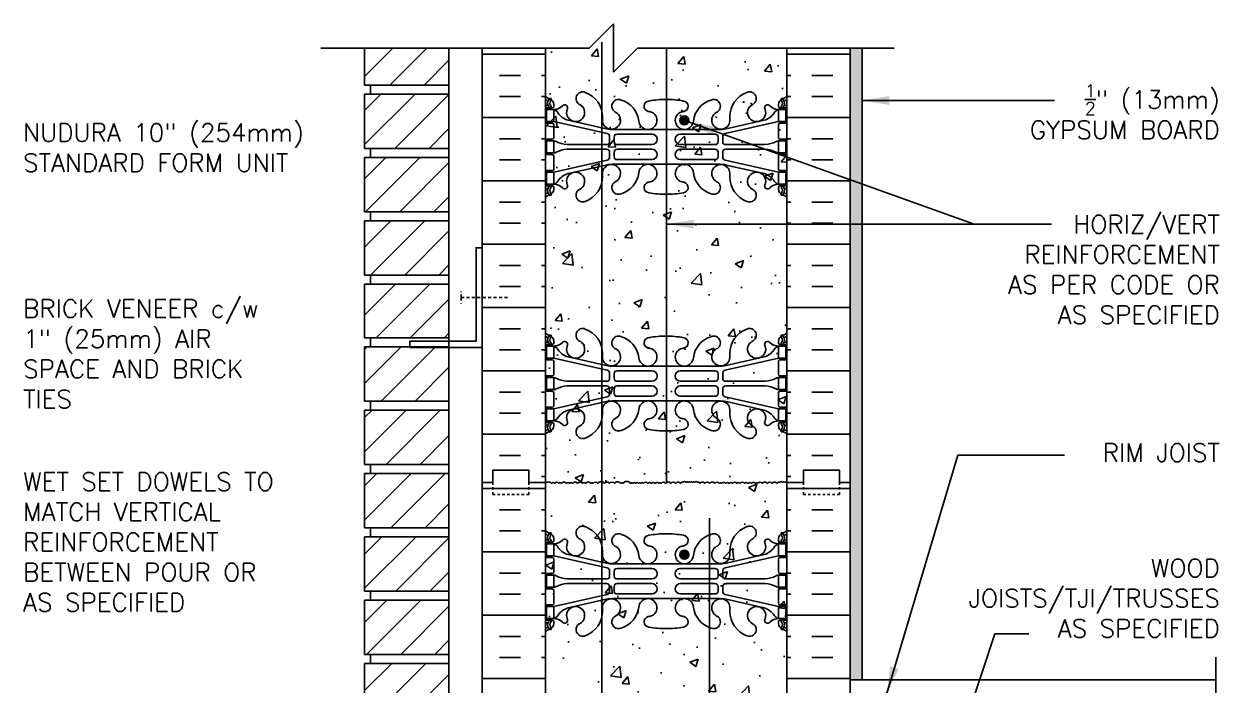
# Model space of a CAD drawing. Header units: inches. Extents: x 101.5 to 155.1, y -6.5 to 64.3.
# Drawn here: x 102.48 to 152, y 36.91 to 64.31 of the extents above; entities that cross this region are included whole.
import ezdxf

# ---------------------------------------------------------------- set-up
doc = ezdxf.new("R2010")
doc.units = ezdxf.units.IN
doc.header["$LTSCALE"] = 0.5
doc.header["$MEASUREMENT"] = 0
doc.linetypes.add('DASHED2', pattern=[0.375, 0.25, -0.125])
for name, color, linetype in [('HATCH', 12, 'Continuous'), ('line25', 2, 'Continuous'), ('LINE3', 3, 'Continuous'), ('LINE50', 5, 'Continuous'), ('LINE9', 9, 'Continuous'), ('TEXT', 4, 'Continuous'), ('Web_Edge', 9, 'Continuous')]:
    doc.layers.add(name, color=color, linetype=linetype)
doc.styles.add('DIM', font='romans.shx', dxfattribs={"width": 0.7})
doc.styles.add('ROMANS', font='romans.shx', dxfattribs={"height": 1.125})
doc.dimstyles.new('ext_12', dxfattribs={"dimscale": 12, "dimtxt": 0.09375, "dimasz": 0.09375, "dimexe": 0.09375, "dimexo": 0.0625, "dimgap": 0.0625, "dimtad": 1, "dimdec": 1, "dimzin": 3, "dimdsep": 46, "dimlunit": 4, "dimtxsty": 'DIM', "dimcen": 0.09, "dimdle": 0.09375, "dimclrt": 4, "dimadec": 0, "dimazin": 0, "dimtfac": 1, "dimtdec": 1, "dimtmove": 2, "dimatfit": 3, "dimfxl": 0, "dimfrac": 2, "dimtolj": 1, "dimtzin": 0, "dimarcsym": 0})

# ---------------------------------------------------------------- blocks, each defined once
blk = doc.blocks.new('10 web')
at = {"layer": 'Web_Edge'}
for p, q in [((-5, 6.624), (-4.922, 6.624)), ((-5, 6.524), (-4.717, 6.524)), ((-4.854, 6.903), (-4.764, 6.903)), ((-4.854, 6.524), (-4.854, 6.454)), ((-4.764, 6.903), (-4.764, 6.861)), ((-4.764, 6.524), (-4.764, 6.454)), ((-4.654, 6.654), (-4.654, 6.586)), ((-4.102, 6.458), (-4.09, 6.479)), ((4.102, 6.458), (4.09, 6.479)), ((4.654, 6.654), (4.654, 6.586)), ((5, 6.524), (4.716, 6.524)), ((4.854, 6.903), (4.764, 6.903)), ((4.764, 6.903), (4.764, 6.861)), ((4.764, 6.524), (4.764, 6.454)), ((4.854, 6.524), (4.854, 6.454)), ((5, 6.624), (4.922, 6.624)), ((-4.854, 5.954), (-4.854, 5.884)), ((-4.764, 5.954), (-4.764, 5.884)), ((-2.441, 5.457), (-4.659, 5.954)), ((-2.485, 5.655), (-4.066, 6.008)), ((-2.64, 6.147), (-2.641, 5.983)), ((2.441, 5.457), (4.659, 5.954)), ((2.485, 5.655), (4.066, 6.008)), ((2.64, 6.147), (2.641, 5.983)), ((4.764, 5.954), (4.764, 5.884)), ((4.854, 5.954), (4.854, 5.884)), ((-5, 5.884), (-4.717, 5.884)), ((-4.654, 5.821), (-4.654, 5.286)), ((-2.158, 5.619), (0, 5.619)), ((2.158, 5.619), (0, 5.619)), ((4.654, 5.821), (4.654, 5.286)), ((5, 5.884), (4.716, 5.884)), ((-5, 5.224), (-4.717, 5.224)), ((-4.854, 5.224), (-4.854, 5.154)), ((-4.764, 5.224), (-4.764, 5.154)), ((-2.469, 4.998), (-4.106, 4.998)), ((-2.344, 5.123), (-2.344, 5.335)), ((-2.156, 5.124), (-2.156, 5.308)), ((-2.031, 5.433), (-0.592, 5.433)), ((-2.031, 4.999), (-0.592, 4.999)), ((2.031, 5.433), (0.592, 5.433)), ((2.031, 4.999), (0.592, 4.999)), ((2.156, 5.124), (2.156, 5.308)), ((2.344, 5.123), (2.344, 5.335)), ((2.469, 4.998), (4.106, 4.998)), ((5, 5.224), (4.716, 5.224)), ((4.764, 5.224), (4.764, 5.154)), ((4.854, 5.224), (4.854, 5.154)), ((-5, 4.584), (-4.717, 4.584)), ((-4.854, 4.584), (-4.854, 4.654)), ((-4.764, 4.584), (-4.764, 4.654)), ((-4.654, 3.986), (-4.654, 4.521)), ((-2.469, 4.81), (-4.106, 4.81)), ((-2.344, 4.685), (-2.344, 4.472)), ((-2.156, 4.684), (-2.156, 4.5)), ((-2.031, 4.809), (-0.592, 4.809)), ((2.031, 4.809), (0.592, 4.809)), ((2.156, 4.684), (2.156, 4.5)), ((2.344, 4.685), (2.344, 4.472)), ((2.469, 4.81), (4.106, 4.81)), ((4.654, 3.986), (4.654, 4.521)), ((5, 4.584), (4.716, 4.584)), ((4.764, 4.584), (4.764, 4.654)), ((4.854, 4.584), (4.854, 4.654)), ((-2.441, 4.35), (-4.659, 3.854)), ((-2.485, 4.152), (-4.066, 3.799)), ((-2.158, 4.188), (0, 4.188)), ((-2.031, 4.375), (-0.592, 4.375)), ((2.158, 4.188), (0, 4.188)), ((2.031, 4.375), (0.592, 4.375)), ((2.441, 4.35), (4.659, 3.854)), ((2.485, 4.152), (4.066, 3.799)), ((-5, 3.924), (-4.717, 3.924)), ((-4.854, 3.854), (-4.854, 3.924)), ((-4.764, 3.854), (-4.764, 3.924)), ((-2.64, 3.66), (-2.641, 3.825)), ((2.64, 3.66), (2.641, 3.825)), ((5, 3.924), (4.716, 3.924)), ((4.764, 3.854), (4.764, 3.924)), ((4.854, 3.854), (4.854, 3.924)), ((-5, 3.284), (-4.717, 3.284)), ((-5, 3.184), (-4.922, 3.184)), ((-4.854, 3.284), (-4.854, 3.354)), ((-4.764, 3.284), (-4.764, 3.354)), ((-4.654, 3.154), (-4.654, 3.221)), ((-4.102, 3.35), (-4.09, 3.328)), ((4.102, 3.35), (4.09, 3.328)), ((4.654, 3.154), (4.654, 3.221)), ((5, 3.284), (4.716, 3.284)), ((4.764, 3.284), (4.764, 3.354)), ((4.854, 3.284), (4.854, 3.354)), ((5, 3.184), (4.922, 3.184)), ((-4.854, 2.905), (-4.764, 2.905)), ((-4.764, 2.905), (-4.764, 2.947)), ((4.764, 2.905), (4.764, 2.947)), ((4.854, 2.905), (4.764, 2.905)), ((-4.854, -2.905), (-4.764, -2.905)), ((-4.764, -2.905), (-4.764, -2.947)), ((4.854, -2.905), (4.764, -2.905)), ((4.764, -2.905), (4.764, -2.947)), ((-5, -3.184), (-4.922, -3.184)), ((-5, -3.284), (-4.717, -3.284)), ((-4.854, -3.284), (-4.854, -3.354)), ((-4.764, -3.284), (-4.764, -3.354)), ((-4.654, -3.154), (-4.654, -3.221)), ((-4.102, -3.35), (-4.09, -3.328)), ((4.102, -3.35), (4.09, -3.328)), ((4.654, -3.154), (4.654, -3.221)), ((5, -3.284), (4.716, -3.284)), ((4.764, -3.284), (4.764, -3.354)), ((4.854, -3.284), (4.854, -3.354)), ((5, -3.184), (4.922, -3.184)), ((-5, -3.924), (-4.717, -3.924)), ((-4.854, -3.854), (-4.854, -3.924)), ((-4.764, -3.854), (-4.764, -3.924)), ((-2.441, -4.35), (-4.659, -3.854)), ((-2.485, -4.152), (-4.066, -3.799)), ((-2.64, -3.66), (-2.641, -3.825)), ((2.441, -4.35), (4.659, -3.854)), ((2.485, -4.152), (4.066, -3.799)), ((2.64, -3.66), (2.641, -3.825)), ((5, -3.924), (4.716, -3.924)), ((4.764, -3.854), (4.764, -3.924)), ((4.854, -3.854), (4.854, -3.924)), ((-4.654, -3.986), (-4.654, -4.521)), ((-2.158, -4.188), (0, -4.188)), ((-2.031, -4.375), (-0.592, -4.375)), ((2.158, -4.188), (0, -4.188)), ((2.031, -4.375), (0.592, -4.375)), ((4.654, -3.986), (4.654, -4.521)), ((-5, -4.584), (-4.717, -4.584)), ((-4.854, -4.584), (-4.854, -4.654)), ((-4.764, -4.584), (-4.764, -4.654)), ((-2.469, -4.81), (-4.106, -4.81)), ((-2.344, -4.685), (-2.344, -4.472)), ((-2.156, -4.684), (-2.156, -4.5)), ((-2.031, -4.809), (-0.592, -4.809)), ((2.031, -4.809), (0.592, -4.809)), ((2.156, -4.684), (2.156, -4.5)), ((2.344, -4.685), (2.344, -4.472)), ((2.469, -4.81), (4.106, -4.81)), ((5, -4.584), (4.716, -4.584)), ((4.764, -4.584), (4.764, -4.654)), ((4.854, -4.584), (4.854, -4.654)), ((-5, -5.224), (-4.717, -5.224)), ((-4.854, -5.224), (-4.854, -5.154)), ((-4.764, -5.224), (-4.764, -5.154)), ((-4.654, -5.821), (-4.654, -5.286)), ((-2.469, -4.998), (-4.106, -4.998)), ((-2.344, -5.123), (-2.344, -5.335)), ((-2.156, -5.124), (-2.156, -5.308)), ((-2.031, -4.999), (-0.592, -4.999)), ((-2.031, -5.433), (-0.592, -5.433)), ((2.031, -4.999), (0.592, -4.999)), ((2.031, -5.433), (0.592, -5.433)), ((2.156, -5.124), (2.156, -5.308)), ((2.344, -5.123), (2.344, -5.335)), ((2.469, -4.998), (4.106, -4.998)), ((4.654, -5.821), (4.654, -5.286)), ((5, -5.224), (4.716, -5.224)), ((4.764, -5.224), (4.764, -5.154)), ((4.854, -5.224), (4.854, -5.154)), ((-5, -5.884), (-4.717, -5.884)), ((-4.854, -5.954), (-4.854, -5.884)), ((-4.764, -5.954), (-4.764, -5.884)), ((-2.441, -5.457), (-4.659, -5.954)), ((-2.485, -5.655), (-4.066, -6.008)), ((-2.158, -5.619), (0, -5.619)), ((2.158, -5.619), (0, -5.619)), ((2.441, -5.457), (4.659, -5.954)), ((2.485, -5.655), (4.066, -6.008)), ((5, -5.884), (4.716, -5.884)), ((4.764, -5.954), (4.764, -5.884)), ((4.854, -5.954), (4.854, -5.884)), ((-2.64, -6.147), (-2.641, -5.983)), ((2.64, -6.147), (2.641, -5.983)), ((-5, -6.524), (-4.717, -6.524)), ((-5, -6.624), (-4.922, -6.624)), ((-4.854, -6.524), (-4.854, -6.454)), ((-4.854, -6.903), (-4.764, -6.903)), ((-4.764, -6.524), (-4.764, -6.454)), ((-4.764, -6.903), (-4.764, -6.861)), ((-4.654, -6.654), (-4.654, -6.586)), ((-4.102, -6.458), (-4.09, -6.479)), ((4.102, -6.458), (4.09, -6.479)), ((4.654, -6.654), (4.654, -6.586)), ((5, -6.524), (4.716, -6.524)), ((4.764, -6.524), (4.764, -6.454)), ((4.764, -6.903), (4.764, -6.861)), ((4.854, -6.903), (4.764, -6.903)), ((4.854, -6.524), (4.854, -6.454)), ((5, -6.624), (4.922, -6.624))]:
    blk.add_line(p, q, dxfattribs=at)
for points in [[(-4.959, 5.954), (-4.659, 5.954), (-4.659, 6.454), (-4.959, 6.454)], [(4.959, 5.954), (4.659, 5.954), (4.659, 6.454), (4.959, 6.454)], [(-4.959, 3.854), (-4.659, 3.854), (-4.659, 3.354), (-4.959, 3.354)], [(4.959, 3.854), (4.659, 3.854), (4.659, 3.354), (4.959, 3.354)], [(-4.959, -3.854), (-4.659, -3.854), (-4.659, -3.354), (-4.959, -3.354)], [(4.959, -3.854), (4.659, -3.854), (4.659, -3.354), (4.959, -3.354)], [(-4.959, -5.954), (-4.659, -5.954), (-4.659, -6.454), (-4.959, -6.454)], [(4.959, -5.954), (4.659, -5.954), (4.659, -6.454), (4.959, -6.454)]]:
    blk.add_lwpolyline(points, close=True, dxfattribs=at)
for points in [[(-4.659, 4.904), (-4.659, 5.154), (-4.959, 5.154), (-4.959, 4.904)], [(4.659, 4.904), (4.659, 5.154), (4.959, 5.154), (4.959, 4.904)], [(-4.659, 4.904), (-4.659, 4.654), (-4.959, 4.654), (-4.959, 4.904)], [(4.659, 4.904), (4.659, 4.654), (4.959, 4.654), (4.959, 4.904)], [(-4.659, -4.904), (-4.659, -4.654), (-4.959, -4.654), (-4.959, -4.904)], [(-4.659, -4.904), (-4.659, -5.154), (-4.959, -5.154), (-4.959, -4.904)], [(4.659, -4.904), (4.659, -4.654), (4.959, -4.654), (4.959, -4.904)], [(4.659, -4.904), (4.659, -5.154), (4.959, -5.154), (4.959, -4.904)]]:
    blk.add_lwpolyline(points, dxfattribs=at)
for centre, radius, start, end in [((-4.654, 7.361), 0.5, 226.2122, 250.5288), ((-3.456, 6.908), 0.277, 67.32, 247.32), ((-3.732, 6.141), 1.092, 0.3332, 69.4825), ((3.732, 6.141), 1.092, 110.5175, 179.6668), ((3.456, 6.908), 0.277, 292.68, 112.68), ((4.654, 7.361), 0.5, 289.4712, 313.7891), ((-4.654, 7.361), 0.6, 234.7832, 245.0748), ((-4.922, 6.643), 0.0196, 269.4032, 15.4901), ((-4.66, 6.708), 0.25, 140.1145, 222.4609), ((-4.916, 6.798), 0.021, 343.464, 63.9957), ((-4.818, 6.839), 0.045, 321.448, 139.1879), ((-4.812, 6.57), 0.045, 222.4609, 42.4609), ((-4.904, 6.654), 0.25, 0, 70.5288), ((-4.66, 6.708), 0.16, 140.0001, 222.4609), ((-4.717, 6.586), 0.0625, 270, 0), ((-4.634, 6.894), 0.441, 266.7976, 318.9873), ((-4.781, 6.111), 0.364, 34.9775, 70.3387), ((-4.207, 6.523), 0.125, 339.6243, 138.9873), ((-3.75, 6.327), 0.375, 159.6243, 60.0685), ((-1.973, 6.591), 0.277, 67.32, 247.32), ((-2.157, 5.854), 1.034, 6.6669, 73.6635), ((-0.694, 6.586), 0.22, 95.1835, 255.7396), ((-0.017, 3.092), 3.777, 89.7394, 100.6275), ((0.017, 3.092), 3.777, 79.3725, 90.2606), ((0.694, 6.586), 0.22, 284.2604, 84.8165), ((2.157, 5.854), 1.034, 106.3365, 173.3331), ((1.973, 6.591), 0.277, 292.68, 112.68), ((3.75, 6.327), 0.375, 119.9315, 20.3757), ((4.207, 6.523), 0.125, 41.0127, 200.3757), ((4.634, 6.894), 0.441, 221.0127, 273.2024), ((4.781, 6.111), 0.364, 109.6613, 145.0225), ((4.904, 6.654), 0.25, 109.4712, 180), ((4.716, 6.586), 0.0625, 180, 270), ((4.812, 6.57), 0.045, 137.5391, 317.5391), ((4.818, 6.839), 0.045, 40.8121, 218.552), ((4.66, 6.708), 0.16, 317.5391, 39.9999), ((4.66, 6.708), 0.25, 317.5391, 39.8855), ((4.916, 6.798), 0.021, 116.0043, 196.536), ((4.922, 6.643), 0.0196, 164.5099, 270.5968), ((4.654, 7.361), 0.6, 294.9252, 305.2168), ((-3.858, 6.722), 0.743, 212.7919, 253.8107), ((-2.267, 6.01), 0.375, 184.2448, 60.0685), ((-0.756, 6.002), 0.375, 184.2448, 60.0685), ((-0.863, 5.546), 0.834, 69.3729, 82.1063), ((0.756, 6.002), 0.375, 119.9315, 355.7552), ((0.863, 5.546), 0.834, 97.8937, 110.6271), ((2.267, 6.01), 0.375, 119.9315, 355.7552), ((3.858, 6.722), 0.743, 286.1893, 327.2081), ((-4.717, 5.821), 0.0625, 0, 90), ((-2.158, 7.119), 1.5, 257.4135, 270), ((-2.469, 5.335), 0.125, 0, 77.3767), ((2.158, 7.119), 1.5, 270, 282.5865), ((2.469, 5.335), 0.125, 102.6233, 180), ((4.716, 5.821), 0.0625, 90, 180), ((-4.717, 5.286), 0.0625, 270, 0), ((-4.663, 4.935), 0.219, 60.4937, 88.92), ((-4.018, 6.165), 1.17, 242.6365, 265.6505), ((-2.469, 5.123), 0.125, 270, 0), ((-2.031, 5.308), 0.125, 90, 180), ((-2.031, 5.124), 0.125, 180, 270), ((-0.592, 5.216), 0.217, 270, 90), ((0.592, 5.216), 0.217, 90, 270), ((2.031, 5.308), 0.125, 0, 90), ((2.031, 5.124), 0.125, 270, 360), ((2.469, 5.123), 0.125, 180, 270), ((4.018, 6.165), 1.17, 274.3495, 297.3635), ((4.663, 4.935), 0.219, 91.08, 119.5063), ((4.716, 5.286), 0.0625, 180, 270), ((-4.717, 4.521), 0.0625, 0, 90), ((-4.663, 4.873), 0.219, 271.08, 299.5063), ((-4.018, 3.643), 1.17, 94.3495, 117.3635), ((-2.469, 4.685), 0.125, 0, 90), ((-2.469, 4.472), 0.125, 282.6233, 0), ((-2.031, 4.684), 0.125, 90, 180), ((-2.031, 4.5), 0.125, 180, 270), ((-0.592, 4.592), 0.217, 270, 90), ((0.592, 4.592), 0.217, 90, 270), ((2.031, 4.684), 0.125, 0, 90), ((2.031, 4.5), 0.125, 270, 0), ((2.469, 4.685), 0.125, 90, 180), ((2.469, 4.472), 0.125, 180, 257.3767), ((4.018, 3.643), 1.17, 62.6365, 85.6505), ((4.663, 4.873), 0.219, 240.4937, 268.92), ((4.716, 4.521), 0.0625, 90, 180), ((-4.717, 3.986), 0.0625, 270, 0), ((-2.267, 3.797), 0.375, 299.9315, 175.7552), ((-2.158, 2.688), 1.5, 90, 102.5865), ((-0.756, 3.806), 0.375, 299.9315, 175.7552), ((0.756, 3.806), 0.375, 4.2448, 240.0685), ((2.267, 3.797), 0.375, 4.2448, 240.0685), ((2.158, 2.688), 1.5, 77.4135, 90), ((4.716, 3.986), 0.0625, 180, 270), ((-4.781, 3.696), 0.364, 289.6613, 325.0225), ((-3.858, 3.085), 0.743, 106.1893, 147.2081), ((-3.75, 3.48), 0.375, 299.9315, 200.3757), ((-3.732, 3.667), 1.092, 290.5175, 359.6668), ((-1.973, 3.217), 0.277, 112.68, 292.68), ((-2.157, 3.954), 1.034, 286.3365, 353.3331), ((-0.863, 4.262), 0.834, 277.8937, 290.6271), ((0.863, 4.262), 0.834, 249.3729, 262.1063), ((2.157, 3.954), 1.034, 186.6669, 253.6635), ((1.973, 3.217), 0.277, 247.32, 67.32), ((3.732, 3.667), 1.092, 180.3332, 249.4825), ((3.75, 3.48), 0.375, 339.6243, 240.0685), ((3.858, 3.085), 0.743, 32.7919, 73.8107), ((4.781, 3.696), 0.364, 214.9775, 250.3387), ((-4.654, 2.447), 0.6, 114.9252, 125.2158), ((-4.922, 3.164), 0.0196, 344.5099, 90.5968), ((-4.66, 3.099), 0.25, 137.5391, 219.8855), ((-4.916, 3.01), 0.021, 296.0043, 16.536), ((-4.818, 2.968), 0.045, 220.8121, 38.552), ((-4.812, 3.238), 0.045, 317.5391, 137.5391), ((-4.904, 3.154), 0.25, 289.4712, 360), ((-4.66, 3.099), 0.16, 137.5391, 219.9999), ((-4.717, 3.221), 0.0625, 360, 90), ((-4.634, 2.913), 0.441, 41.0127, 93.2024), ((-4.207, 3.285), 0.125, 221.0127, 20.3757), ((-3.456, 2.9), 0.277, 112.68, 292.68), ((-0.694, 3.222), 0.22, 104.2604, 264.8165), ((-0.017, 6.716), 3.777, 259.3725, 270.2606), ((0.017, 6.716), 3.777, 269.7394, 280.6275), ((0.694, 3.222), 0.22, 275.1835, 75.7396), ((3.456, 2.9), 0.277, 247.32, 67.32), ((4.207, 3.285), 0.125, 159.6243, 318.9873), ((4.634, 2.913), 0.441, 86.7976, 138.9873), ((4.716, 3.221), 0.0625, 90, 180), ((4.904, 3.154), 0.25, 180, 250.5288), ((4.812, 3.238), 0.045, 42.4609, 222.4609), ((4.818, 2.968), 0.045, 141.448, 319.1879), ((4.66, 3.099), 0.16, 320.0001, 42.4609), ((4.66, 3.099), 0.25, 320.1145, 42.4609), ((4.916, 3.01), 0.021, 163.464, 243.9957), ((4.922, 3.164), 0.0196, 89.4032, 195.4901), ((4.654, 2.447), 0.6, 54.7832, 65.0748), ((-4.654, 2.447), 0.5, 109.4712, 133.7878), ((4.654, 2.447), 0.5, 46.2109, 70.5288), ((-4.654, -2.447), 0.5, 226.2122, 250.5288), ((-4.654, -2.447), 0.6, 234.7842, 245.0748), ((-4.66, -3.099), 0.25, 140.1145, 222.4609), ((-4.818, -2.968), 0.045, 321.448, 139.1879), ((-4.904, -3.154), 0.25, 0, 70.5288), ((-3.456, -2.9), 0.277, 67.32, 247.32), ((-3.732, -3.667), 1.092, 0.3332, 69.4825), ((-1.973, -3.217), 0.277, 67.32, 247.32), ((-2.157, -3.954), 1.034, 6.6669, 73.6635), ((-0.017, -6.716), 3.777, 89.7394, 100.6275), ((0.017, -6.716), 3.777, 79.3725, 90.2606), ((2.157, -3.954), 1.034, 106.3365, 173.3331), ((1.973, -3.217), 0.277, 292.68, 112.68), ((3.732, -3.667), 1.092, 110.5175, 179.6668), ((3.456, -2.9), 0.277, 292.68, 112.68), ((4.904, -3.154), 0.25, 109.4712, 180), ((4.818, -2.968), 0.045, 40.8121, 218.552), ((4.654, -2.447), 0.5, 289.4712, 313.7891), ((4.66, -3.099), 0.25, 317.5391, 39.8855), ((4.654, -2.447), 0.6, 294.9252, 305.2168), ((-4.922, -3.164), 0.0196, 269.4032, 15.4901), ((-4.916, -3.01), 0.021, 343.464, 63.9957), ((-4.812, -3.238), 0.045, 222.4609, 42.4609), ((-4.66, -3.099), 0.16, 140.0001, 222.4609), ((-4.717, -3.221), 0.0625, 270, 0), ((-4.634, -2.913), 0.441, 266.7976, 318.9873), ((-4.781, -3.696), 0.364, 34.9775, 70.3387), ((-4.207, -3.285), 0.125, 339.6243, 138.9873), ((-3.75, -3.48), 0.375, 159.6243, 60.0685), ((-0.694, -3.222), 0.22, 95.1835, 255.7396), ((-0.863, -4.262), 0.834, 69.3729, 82.1063), ((0.863, -4.262), 0.834, 97.8937, 110.6271), ((0.694, -3.222), 0.22, 284.2604, 84.8165), ((3.75, -3.48), 0.375, 119.9315, 20.3757), ((4.207, -3.285), 0.125, 41.0127, 200.3757), ((4.634, -2.913), 0.441, 221.0127, 273.2024), ((4.781, -3.696), 0.364, 109.6613, 145.0225), ((4.716, -3.221), 0.0625, 180, 270), ((4.812, -3.238), 0.045, 137.5391, 317.5391), ((4.66, -3.099), 0.16, 317.5391, 39.9999), ((4.916, -3.01), 0.021, 116.0043, 196.536), ((4.922, -3.164), 0.0196, 164.5099, 270.5968), ((-4.717, -3.986), 0.0625, 0, 90), ((-3.858, -3.085), 0.743, 212.7919, 253.8107), ((-2.267, -3.797), 0.375, 184.2448, 60.0685), ((-0.756, -3.806), 0.375, 184.2448, 60.0685), ((0.756, -3.806), 0.375, 119.9315, 355.7552), ((2.267, -3.797), 0.375, 119.9315, 355.7552), ((3.858, -3.085), 0.743, 286.1893, 327.2081), ((4.716, -3.986), 0.0625, 90, 180), ((-2.158, -2.688), 1.5, 257.4135, 270), ((-2.469, -4.472), 0.125, 0, 77.3767), ((-2.031, -4.5), 0.125, 90, 180), ((-0.592, -4.592), 0.217, 270, 90), ((0.592, -4.592), 0.217, 90, 270), ((2.031, -4.5), 0.125, 0, 90), ((2.158, -2.688), 1.5, 270, 282.5865), ((2.469, -4.472), 0.125, 102.6233, 180), ((-4.717, -4.521), 0.0625, 270, 0), ((-4.663, -4.873), 0.219, 60.4937, 88.92), ((-4.018, -3.643), 1.17, 242.6365, 265.6505), ((-2.469, -4.685), 0.125, 270, 0), ((-2.031, -4.684), 0.125, 180, 270), ((2.031, -4.684), 0.125, 270, 360), ((2.469, -4.685), 0.125, 180, 270), ((4.018, -3.643), 1.17, 274.3495, 297.3635), ((4.663, -4.873), 0.219, 91.08, 119.5063), ((4.716, -4.521), 0.0625, 180, 270), ((-4.717, -5.286), 0.0625, 0, 90), ((-4.663, -4.935), 0.219, 271.08, 299.5063), ((-4.018, -6.165), 1.17, 94.3495, 117.3635), ((-2.469, -5.123), 0.125, 0, 90), ((-2.469, -5.335), 0.125, 282.6233, 0), ((-2.031, -5.124), 0.125, 90, 180), ((-2.031, -5.308), 0.125, 180, 270), ((-0.592, -5.216), 0.217, 270, 90), ((0.592, -5.216), 0.217, 90, 270), ((2.031, -5.124), 0.125, 0, 90), ((2.031, -5.308), 0.125, 270, 0), ((2.469, -5.123), 0.125, 90, 180), ((2.469, -5.335), 0.125, 180, 257.3767), ((4.018, -6.165), 1.17, 62.6365, 85.6505), ((4.663, -4.935), 0.219, 240.4937, 268.92), ((4.716, -5.286), 0.0625, 90, 180), ((-4.717, -5.821), 0.0625, 270, 0), ((-2.267, -6.01), 0.375, 299.9315, 175.7552), ((-2.158, -7.119), 1.5, 90, 102.5865), ((-0.756, -6.002), 0.375, 299.9315, 175.7552), ((0.756, -6.002), 0.375, 4.2448, 240.0685), ((2.267, -6.01), 0.375, 4.2448, 240.0685), ((2.158, -7.119), 1.5, 77.4135, 90), ((4.716, -5.821), 0.0625, 180, 270), ((-4.781, -6.111), 0.364, 289.6613, 325.0225), ((-3.858, -6.722), 0.743, 106.1893, 147.2081), ((-3.75, -6.327), 0.375, 299.9315, 200.3757), ((-3.732, -6.141), 1.092, 290.5175, 359.6668), ((-1.973, -6.591), 0.277, 112.68, 292.68), ((-2.157, -5.854), 1.034, 286.3365, 353.3331), ((-0.694, -6.586), 0.22, 104.2604, 264.8165), ((-0.863, -5.546), 0.834, 277.8937, 290.6271), ((0.863, -5.546), 0.834, 249.3729, 262.1063), ((0.694, -6.586), 0.22, 275.1835, 75.7396), ((2.157, -5.854), 1.034, 186.6669, 253.6635), ((1.973, -6.591), 0.277, 247.32, 67.32), ((3.732, -6.141), 1.092, 180.3332, 249.4825), ((3.75, -6.327), 0.375, 339.6243, 240.0685), ((3.858, -6.722), 0.743, 32.7919, 73.8107), ((4.781, -6.111), 0.364, 214.9775, 250.3387), ((-4.654, -7.361), 0.6, 114.9252, 125.2168), ((-4.654, -7.361), 0.5, 109.4712, 133.7878), ((-4.922, -6.643), 0.0196, 344.5099, 90.5968), ((-4.66, -6.708), 0.25, 137.5391, 219.8855), ((-4.916, -6.798), 0.021, 296.0043, 16.536), ((-4.818, -6.839), 0.045, 220.8121, 38.552), ((-4.812, -6.57), 0.045, 317.5391, 137.5391), ((-4.904, -6.654), 0.25, 289.4712, 360), ((-4.66, -6.708), 0.16, 137.5391, 219.9999), ((-4.717, -6.586), 0.0625, 360, 90), ((-4.634, -6.894), 0.441, 41.0127, 93.2024), ((-4.207, -6.523), 0.125, 221.0127, 20.3757), ((-3.456, -6.908), 0.277, 112.68, 292.68), ((-0.017, -3.092), 3.777, 259.3725, 270.2606), ((0.017, -3.092), 3.777, 269.7394, 280.6275), ((3.456, -6.908), 0.277, 247.32, 67.32), ((4.207, -6.523), 0.125, 159.6243, 318.9873), ((4.634, -6.894), 0.441, 86.7976, 138.9873), ((4.716, -6.586), 0.0625, 90, 180), ((4.904, -6.654), 0.25, 180, 250.5288), ((4.812, -6.57), 0.045, 42.4609, 222.4609), ((4.818, -6.839), 0.045, 141.448, 319.1879), ((4.66, -6.708), 0.16, 320.0001, 42.4609), ((4.654, -7.361), 0.5, 46.2109, 70.5288), ((4.66, -6.708), 0.25, 320.1145, 42.4609), ((4.916, -6.798), 0.021, 163.464, 243.9957), ((4.922, -6.643), 0.0196, 89.4032, 195.4901), ((4.654, -7.361), 0.6, 54.7832, 65.0748)]:
    blk.add_arc(centre, radius, start, end, dxfattribs=at)
for points in [[(-2.156, 5.129), (-2.156, 5.303)], [(2.156, 5.129), (2.156, 5.303)], [(-2.156, 4.679), (-2.156, 4.505)], [(2.156, 4.679), (2.156, 4.505)], [(-2.156, -4.679), (-2.156, -4.505)], [(2.156, -4.679), (2.156, -4.505)], [(-2.156, -5.129), (-2.156, -5.303)], [(2.156, -5.129), (2.156, -5.303)]]:
    blk.add_open_spline(points, degree=1, dxfattribs=at)

msp = doc.modelspace()

# ---------------------------------------------------------------- hatches: boundary and pattern name
at = {"layer": 'HATCH'}
h = msp.add_hatch(dxfattribs=at)
h.set_pattern_fill('AR-CONC', color=256, scale=0.5, style=0)
h.paths.add_polyline_path([(134.091, 45.312), (134.091, 63.312), (127.903, 63.312), (126.903, 62.312), (126.903, 63.312), (126.903, 64.312), (125.903, 63.312), (124.091, 63.312), (124.091, 45.312), (124.091, 27.312), (124.091, 12.562), (124.091, 9.312), (128.07, 9.312), (129.07, 10.312), (129.07, 9.312), (129.07, 8.312), (130.07, 9.312), (134.091, 9.312), (134.091, 21.687), (134.091, 27.312), (131.216, 27.312), (130.716, 27.812), (130.716, 28.937), (131.216, 29.437), (134.091, 29.437), (134.091, 33.187), (131.216, 33.187), (130.716, 33.687), (130.716, 34.812), (131.216, 35.312), (134.091, 35.312)])
h = msp.add_hatch(dxfattribs=at)
h.set_pattern_fill('INSUL', color=256, scale=7, style=0)
h.set_pattern_definition([(0, (-2802.0707, -351.697), (0, 2.625), []), (0, (-2802.0707, -350.822), (0, 2.625), [0.875, -0.875]), (0, (-2802.0707, -349.947), (0, 2.625), [0.875, -0.875])])
h.paths.add_polyline_path([(121.466, 45.312), (121.903, 45.312), (121.903, 45.812), (123.403, 45.812), (123.403, 45.312), (124.091, 45.312), (124.091, 63.312), (123.403, 63.312), (123.403, 63.812), (121.903, 63.812), (121.903, 63.312), (121.466, 63.312)])
h = msp.add_hatch(dxfattribs=at)
h.set_pattern_fill('INSUL', color=256, scale=7, style=0)
h.set_pattern_definition([(180, (3060.2525, -351.697), (0, 2.625), []), (180, (3060.2525, -350.822), (0, 2.625), [0.875, -0.875]), (180, (3060.2525, -349.947), (0, 2.625), [0.875, -0.875])])
h.paths.add_polyline_path([(136.716, 45.312), (136.278, 45.312), (136.278, 45.812), (134.778, 45.812), (134.778, 45.312), (134.091, 45.312), (134.091, 63.312), (134.778, 63.312), (134.778, 63.812), (136.278, 63.812), (136.278, 63.312), (136.716, 63.312)])
h = msp.add_hatch(dxfattribs=at)
h.set_pattern_fill('ANSI31', color=256, scale=8, style=0)
h.set_pattern_definition([(45, (110.2895, -3.5624), (-0.707107, 0.707107), [])])
h.paths.add_polyline_path([(120.091, 29.962), (116.591, 29.962), (116.591, 27.712), (120.091, 27.712)])
h.paths.add_polyline_path([(120.091, 32.587), (116.591, 32.587), (116.591, 30.337), (120.091, 30.337)])
h.paths.add_polyline_path([(120.091, 35.183), (116.591, 35.183), (116.591, 32.962), (120.091, 32.962)])
h.paths.add_polyline_path([(120.091, 37.808), (116.591, 37.808), (116.591, 35.558), (120.091, 35.558)])
h.paths.add_polyline_path([(120.091, 40.408), (118.466, 40.408), (118.466, 40.433), (116.591, 40.433), (116.591, 38.183), (120.091, 38.183)])
h.paths.add_polyline_path([(120.091, 43.058), (116.591, 43.058), (116.591, 40.808), (120.091, 40.808)])
h.paths.add_polyline_path([(120.091, 45.683), (116.591, 45.683), (116.591, 43.433), (120.091, 43.433)])
h.paths.add_polyline_path([(120.091, 48.308), (116.591, 48.308), (116.591, 46.058), (120.091, 46.058)])
h.paths.add_polyline_path([(120.091, 50.908), (118.466, 50.908), (118.466, 50.933), (116.591, 50.933), (116.591, 48.683), (120.091, 48.683)])
h.paths.add_polyline_path([(120.091, 53.528), (116.591, 53.528), (116.591, 51.308), (120.091, 51.308)])
h.paths.add_polyline_path([(120.091, 56.153), (116.591, 56.153), (116.591, 53.903), (120.091, 53.903)])
h.paths.add_polyline_path([(120.091, 58.778), (116.591, 58.778), (116.591, 56.528), (120.091, 56.528)])
h.paths.add_polyline_path([(120.091, 61.378), (118.466, 61.378), (118.466, 61.403), (116.591, 61.403), (116.591, 59.153), (120.091, 59.153)])
h.paths.add_polyline_path([(120.091, 63.312), (116.591, 63.312), (116.591, 61.778), (120.091, 61.778)])
h = msp.add_hatch(dxfattribs=at)
h.set_pattern_fill('AR-SAND', color=256, scale=0.25, style=0)
h.set_pattern_definition([(37.5, (79.4149, 8.05827), (-0.0157483, 0.481706), [0, -0.38, 0, -0.425, 0, -0.40625]), (7.5, (79.4149, 8.0583), (0.442444, 0.7055365), [0, -0.205, 0, -0.3425, 0, -0.13125]), (327.5, (79.1074, 8.05827), (0.7785355, 0.0014148), [0, -0.125, 0, -0.45, 0, -0.5875]), (317.5, (79.1074, 8.0583), (0.7515317, 0.219419), [0, -0.0625, 0, -0.295, 0, -0.3375])])
h.paths.add_polyline_path([(137.216, 63.312), (136.716, 63.312), (136.716, 45.312), (136.716, 37.125), (137.216, 37.125)])
h = msp.add_hatch(dxfattribs=at)
h.set_pattern_fill('INSUL', color=256, scale=7, style=0)
h.set_pattern_definition([(0, (-2802.0707, -369.697), (0, 2.625), []), (0, (-2802.0707, -368.822), (0, 2.625), [0.875, -0.875]), (0, (-2802.0707, -367.947), (0, 2.625), [0.875, -0.875])])
h.paths.add_polyline_path([(121.466, 27.312), (121.903, 27.312), (121.903, 27.812), (123.403, 27.812), (123.403, 27.312), (124.091, 27.312), (124.091, 45.312), (123.403, 45.312), (123.403, 45.812), (121.903, 45.812), (121.903, 45.312), (121.466, 45.312)])
h = msp.add_hatch(dxfattribs=at)
h.set_pattern_fill('INSUL', color=256, scale=7, style=0)
h.set_pattern_definition([(180, (3060.2525, -369.697), (0, 2.625), []), (180, (3060.2525, -368.822), (0, 2.625), [0.875, -0.875]), (180, (3060.2525, -367.947), (0, 2.625), [0.875, -0.875])])
h.paths.add_polyline_path([(134.091, 35.312), (136.716, 35.312), (136.716, 45.312), (136.278, 45.312), (136.278, 45.812), (134.778, 45.812), (134.778, 45.312), (134.091, 45.312)])
at = {"layer": 'LINE3'}
for points in [[(129.659, 60.314, 1), (130.034, 60.314, 1)], [(129.659, 42.314, 1), (130.034, 42.314, 1)]]:
    msp.add_hatch(color=256, dxfattribs=at).paths.add_polyline_path(points)

# ---------------------------------------------------------------- linework, layer by layer
at = {"layer": 'HATCH'}
for points in [[(124.091, 45.27, -0.484838), (124.34, 45.27, -0.520567), (124.46, 45.27, -0.520567), (124.644, 45.27, -0.520567), (124.749, 45.27, -0.520567), (124.959, 45.27, -0.520567), (125.085, 45.27, -0.520567), (125.211, 45.27, -0.520567), (125.421, 45.27, -0.520567), (125.63, 45.27, -0.520567), (125.751, 45.27, -0.520567), (125.977, 45.27, -0.520567), (126.071, 45.27, -0.520567), (126.26, 45.27, -0.520567), (126.538, 45.27, -0.520567), (126.748, 45.27, -0.520567), (126.947, 45.27, -0.520567), (127.194, 45.27, -0.520567), (127.304, 45.27, -0.520567), (127.61, 45.27, -0.520567), (127.715, 45.27, -0.520567), (127.831, 45.27, -0.520567), (127.951, 45.27, -0.520567), (128.041, 45.27, -0.520567), (128.156, 45.27, -0.520567), (128.334, 45.27, -0.520567), (128.481, 45.27, -0.520567), (128.633, 45.27, -0.520567), (128.791, 45.27, -0.520567), (128.89, 45.27, -0.520567), (129.069, 45.27, -0.520567), (129.289, 45.27, -0.520567), (129.483, 45.27, -0.520567), (129.688, 45.27, -0.520567), (129.788, 45.312, -0.520567), (129.919, 45.312, -0.520567), (130.008, 45.312, -0.520567), (130.091, 45.312)], [(132.091, 45.3, 0.272614), (132.026, 45.27, 0.520567), (131.847, 45.27, 0.520567), (131.701, 45.27, 0.520567), (131.548, 45.27, 0.520567), (131.391, 45.27, 0.520567), (131.291, 45.27, 0.520567), (131.113, 45.27, 0.520567), (130.893, 45.27, 0.520567), (130.698, 45.27, 0.520567), (130.494, 45.27, 0.520567), (130.394, 45.312, 0.520567), (130.263, 45.312, 0.520567), (130.174, 45.312, 0.520567), (130.091, 45.312)], [(132.091, 45.3, -0.272614), (132.156, 45.27, -0.520567), (132.334, 45.27, -0.520567), (132.481, 45.27, -0.520567), (132.633, 45.27, -0.520567), (132.791, 45.27, -0.520567), (132.89, 45.27, -0.520567), (133.069, 45.27, -0.520567), (133.289, 45.27, -0.520567), (133.483, 45.27, -0.520567), (133.688, 45.27, -0.520567), (133.788, 45.312, -0.520567), (133.919, 45.312, -0.520567), (134.008, 45.312, -0.520567), (134.091, 45.312)]]:
    msp.add_lwpolyline(points, format="xyb", dxfattribs=at)
at = {"layer": 'line25'}
for p, q in [((116.591, 61.778), (116.591, 63.312)), ((120.091, 63.312), (120.091, 27.337)), ((124.091, 63.312), (124.091, 45.312)), ((134.091, 45.312), (134.091, 63.312)), ((120.091, 61.778), (116.591, 61.778)), ((116.841, 61.403), (116.841, 61.778)), ((116.591, 59.153), (116.591, 61.403)), ((120.091, 61.403), (116.591, 61.403)), ((120.091, 59.153), (116.591, 59.153)), ((116.841, 58.778), (116.841, 59.153)), ((120.091, 58.778), (116.591, 58.778)), ((116.591, 56.528), (116.591, 58.778)), ((120.091, 56.528), (116.591, 56.528)), ((116.841, 56.153), (116.841, 56.528)), ((116.591, 53.903), (116.591, 56.153)), ((120.091, 56.153), (116.591, 56.153)), ((120.091, 53.903), (116.591, 53.903)), ((116.591, 51.308), (116.591, 53.528)), ((120.091, 53.528), (116.591, 53.528)), ((116.841, 53.528), (116.841, 53.903)), ((120.091, 51.308), (116.591, 51.308)), ((116.841, 50.933), (116.841, 51.308)), ((116.591, 48.683), (116.591, 50.933)), ((120.091, 50.933), (116.591, 50.933)), ((120.091, 48.683), (116.591, 48.683)), ((116.841, 48.308), (116.841, 48.683)), ((116.591, 46.058), (116.591, 48.308)), ((120.091, 48.308), (116.591, 48.308)), ((120.091, 46.058), (116.591, 46.058)), ((120.091, 45.683), (116.591, 45.683)), ((116.591, 43.433), (116.591, 45.683)), ((116.841, 45.683), (116.841, 46.058)), ((124.091, 45.312), (124.091, 27.312)), ((134.091, 21.687), (134.091, 45.312)), ((120.091, 43.433), (116.591, 43.433)), ((116.841, 43.058), (116.841, 43.433)), ((120.091, 43.058), (116.591, 43.058)), ((116.591, 40.808), (116.591, 43.058)), ((120.091, 40.808), (116.591, 40.808)), ((116.841, 40.433), (116.841, 40.808)), ((120.091, 40.433), (116.591, 40.433)), ((116.591, 38.183), (116.591, 40.433)), ((120.091, 38.183), (116.591, 38.183)), ((116.841, 37.808), (116.841, 38.183)), ((120.091, 37.808), (116.591, 37.808)), ((116.591, 35.558), (116.591, 37.808))]:
    msp.add_line(p, q, dxfattribs=at)
at = {"layer": 'LINE3'}
for p, q in [((126.423, 26.007), (126.423, 63.551)), ((129.108, 63.301), (129.108, 45.307)), ((130.891, 43.824), (130.891, 34.988))]:
    msp.add_line(p, q, dxfattribs=at)
for centre in [(129.847, 60.314), (129.847, 42.314)]:
    msp.add_circle(centre, 0.188, dxfattribs=at)
at = {"layer": 'LINE50'}
for p, q in [((121.466, 45.312), (121.466, 63.312)), ((136.716, 45.312), (136.716, 63.312)), ((121.466, 27.312), (121.466, 45.312)), ((136.716, 27.312), (136.716, 45.312))]:
    msp.add_line(p, q, dxfattribs=at)
for points in [[(121.466, 45.312), (121.903, 45.312), (121.903, 45.812), (123.403, 45.812), (123.403, 45.312), (124.091, 45.312)], [(124.091, 45.312), (123.403, 45.312), (123.403, 45.812), (121.903, 45.812), (121.903, 45.312), (121.466, 45.312)], [(136.716, 45.312), (136.278, 45.312), (136.278, 45.812), (134.778, 45.812), (134.778, 45.312), (134.091, 45.312)], [(134.091, 45.312), (134.778, 45.312), (134.778, 45.812), (136.278, 45.812), (136.278, 45.312), (136.716, 45.312)]]:
    msp.add_lwpolyline(points, dxfattribs=at)
at = {"layer": 'LINE9'}
for p, q in [((126.903, 64.312), (125.903, 63.312)), ((126.903, 63.312), (126.903, 64.312)), ((114.789, 63.312), (125.903, 63.312)), ((126.903, 62.312), (127.903, 63.312)), ((126.903, 63.312), (126.903, 62.312)), ((127.903, 63.312), (138.536, 63.312)), ((137.216, 63.312), (137.216, 37.125)), ((136.716, 37.125), (151.867, 37.125))]:
    msp.add_line(p, q, dxfattribs=at)
at = {"layer": 'LINE9', "linetype": 'DASHED2'}
for q in [(120.591, 53.22), (122.591, 52.97), (120.591, 52.72)]:
    msp.add_line((120.591, 52.97), q, dxfattribs=at)
at = {"layer": 'LINE9'}
msp.add_lwpolyline([(121.466, 55.033), (121.216, 55.033), (121.216, 51.158), (118.466, 51.158), (118.466, 50.908), (121.466, 50.908)], close=True, dxfattribs=at)
at = {"layer": 'LINE9', "linetype": 'DASHED2', "ltscale": 0.15}
for points in [[(123.403, 45.312), (123.403, 45.312), (123.403, 44.812), (121.903, 44.812), (121.903, 45.312), (121.903, 45.312)], [(136.278, 45.312), (136.278, 45.312), (136.278, 44.812), (134.778, 44.812), (134.778, 45.312), (134.778, 45.312)]]:
    msp.add_lwpolyline(points, dxfattribs=at)
at = {"layer": 'LINE9'}
msp.add_lwpolyline([(151.867, 38.062), (151.867, 35.695)], dxfattribs=at)
at = {"layer": 'TEXT'}
for points in [[(123.05, 59.755, 0, 0.36, 0), (121.97, 59.755, 0, 0, 0), (115.959, 59.755, 0, 0, 0)], [(116.634, 52.564, 0, 0.36, 0), (115.554, 52.564, 0, 0, 0), (113.563, 52.564, 0, 0, 0)], [(126.402, 45.297, 0, 0.36, 0), (125.341, 45.297, 0, 0, 0), (112.822, 45.297, 0, 0, 0)]]:
    msp.add_lwpolyline(points, format="xyseb", dxfattribs=at)
at = {"layer": 'Web_Edge'}
for p, q in [((124.237, 43.215), (124.327, 43.215)), ((124.327, 43.215), (124.327, 43.173)), ((133.945, 43.215), (133.855, 43.215)), ((133.855, 43.215), (133.855, 43.173)), ((124.091, 42.936), (124.169, 42.936)), ((124.091, 42.836), (124.374, 42.836)), ((124.237, 42.836), (124.237, 42.766)), ((124.327, 42.836), (124.327, 42.766)), ((124.437, 42.966), (124.437, 42.899)), ((124.989, 42.77), (125.001, 42.792)), ((133.192, 42.77), (133.181, 42.792)), ((133.745, 42.966), (133.745, 42.899)), ((134.091, 42.836), (133.807, 42.836)), ((133.855, 42.836), (133.855, 42.766)), ((133.945, 42.836), (133.945, 42.766)), ((134.091, 42.936), (134.013, 42.936)), ((124.091, 42.196), (124.374, 42.196)), ((124.237, 42.266), (124.237, 42.196)), ((124.327, 42.266), (124.327, 42.196)), ((126.649, 41.77), (124.432, 42.266)), ((124.437, 42.134), (124.437, 41.599)), ((126.606, 41.968), (125.025, 42.321)), ((126.451, 42.46), (126.45, 42.295)), ((131.532, 41.77), (133.75, 42.266)), ((131.576, 41.968), (133.156, 42.321)), ((131.731, 42.46), (131.732, 42.295)), ((133.745, 42.134), (133.745, 41.599)), ((134.091, 42.196), (133.807, 42.196)), ((133.855, 42.266), (133.855, 42.196)), ((133.945, 42.266), (133.945, 42.196)), ((126.747, 41.435), (126.747, 41.648)), ((126.933, 41.932), (129.091, 41.932)), ((126.935, 41.436), (126.935, 41.62)), ((127.06, 41.745), (128.499, 41.745)), ((131.249, 41.932), (129.091, 41.932)), ((131.122, 41.745), (129.683, 41.745)), ((131.247, 41.436), (131.247, 41.62)), ((131.435, 41.435), (131.435, 41.648)), ((124.091, 41.536), (124.374, 41.536)), ((124.237, 41.536), (124.237, 41.466)), ((124.327, 41.536), (124.327, 41.466)), ((126.622, 41.31), (124.985, 41.31)), ((126.622, 41.122), (124.985, 41.122)), ((127.06, 41.311), (128.499, 41.311)), ((127.06, 41.121), (128.499, 41.121)), ((131.122, 41.311), (129.683, 41.311)), ((131.122, 41.121), (129.683, 41.121)), ((131.56, 41.31), (133.197, 41.31)), ((131.56, 41.122), (133.197, 41.122)), ((134.091, 41.536), (133.807, 41.536)), ((133.855, 41.536), (133.855, 41.466)), ((133.945, 41.536), (133.945, 41.466)), ((124.091, 40.896), (124.374, 40.896)), ((124.237, 40.896), (124.237, 40.966)), ((124.327, 40.896), (124.327, 40.966)), ((126.649, 40.663), (124.432, 40.166)), ((124.437, 40.299), (124.437, 40.834)), ((126.747, 40.997), (126.747, 40.785)), ((126.935, 40.996), (126.935, 40.812)), ((127.06, 40.687), (128.499, 40.687)), ((131.122, 40.687), (129.683, 40.687)), ((131.247, 40.996), (131.247, 40.812)), ((131.435, 40.997), (131.435, 40.785)), ((131.532, 40.663), (133.75, 40.166)), ((133.745, 40.299), (133.745, 40.834)), ((134.091, 40.896), (133.807, 40.896)), ((133.855, 40.896), (133.855, 40.966)), ((133.945, 40.896), (133.945, 40.966)), ((124.091, 40.236), (124.374, 40.236)), ((124.237, 40.166), (124.237, 40.236)), ((124.327, 40.166), (124.327, 40.236)), ((126.606, 40.465), (125.025, 40.112)), ((126.451, 39.973), (126.45, 40.138)), ((126.933, 40.501), (129.091, 40.501)), ((131.249, 40.501), (129.091, 40.501)), ((131.576, 40.465), (133.156, 40.112)), ((131.731, 39.973), (131.732, 40.138)), ((134.091, 40.236), (133.807, 40.236)), ((133.855, 40.166), (133.855, 40.236)), ((133.945, 40.166), (133.945, 40.236)), ((124.237, 39.596), (124.237, 39.666)), ((124.327, 39.596), (124.327, 39.666)), ((124.989, 39.662), (125.001, 39.641)), ((133.192, 39.662), (133.181, 39.641)), ((133.855, 39.596), (133.855, 39.666)), ((133.945, 39.596), (133.945, 39.666)), ((124.091, 39.596), (124.374, 39.596)), ((124.091, 39.496), (124.169, 39.496)), ((124.237, 39.217), (124.327, 39.217)), ((124.327, 39.217), (124.327, 39.259)), ((124.437, 39.466), (124.437, 39.534)), ((133.745, 39.466), (133.745, 39.534)), ((134.091, 39.596), (133.807, 39.596)), ((133.855, 39.217), (133.855, 39.259)), ((133.945, 39.217), (133.855, 39.217)), ((134.091, 39.496), (134.013, 39.496))]:
    msp.add_line(p, q, dxfattribs=at)
for points in [[(124.132, 42.266), (124.432, 42.266), (124.432, 42.766), (124.132, 42.766)], [(134.05, 42.266), (133.75, 42.266), (133.75, 42.766), (134.05, 42.766)], [(124.132, 40.166), (124.432, 40.166), (124.432, 39.666), (124.132, 39.666)], [(134.05, 40.166), (133.75, 40.166), (133.75, 39.666), (134.05, 39.666)]]:
    msp.add_lwpolyline(points, close=True, dxfattribs=at)
for points in [[(124.432, 41.216), (124.432, 41.466), (124.132, 41.466), (124.132, 41.216)], [(124.432, 41.216), (124.432, 40.966), (124.132, 40.966), (124.132, 41.216)], [(133.75, 41.216), (133.75, 41.466), (134.05, 41.466), (134.05, 41.216)], [(133.75, 41.216), (133.75, 40.966), (134.05, 40.966), (134.05, 41.216)]]:
    msp.add_lwpolyline(points, dxfattribs=at)
for centre, radius, start, end in [((124.437, 43.673), 0.5, 226.2109, 250.5288), ((124.437, 43.673), 0.6, 234.7832, 245.0748), ((124.431, 43.021), 0.25, 140.1145, 222.4609), ((124.175, 43.11), 0.021, 343.464, 63.9957), ((124.273, 43.152), 0.045, 321.448, 139.1879), ((124.187, 42.966), 0.25, 0, 70.5288), ((124.431, 43.021), 0.16, 140.0001, 222.4609), ((125.635, 43.22), 0.277, 67.32, 247.32), ((125.359, 42.454), 1.092, 0.3332, 69.4825), ((127.118, 42.903), 0.277, 67.32, 247.32), ((126.934, 42.166), 1.034, 6.6669, 73.6635), ((128.397, 42.898), 0.22, 95.1835, 255.7396), ((129.074, 39.405), 3.777, 89.7394, 100.6275), ((129.108, 39.405), 3.777, 79.3725, 90.2606), ((129.785, 42.898), 0.22, 284.2604, 84.8165), ((131.248, 42.166), 1.034, 106.3365, 173.3331), ((131.064, 42.903), 0.277, 292.68, 112.68), ((132.823, 42.454), 1.092, 110.5175, 179.6668), ((132.547, 43.22), 0.277, 292.68, 112.68), ((133.995, 42.966), 0.25, 109.4712, 180), ((133.909, 43.152), 0.045, 40.8121, 218.552), ((133.751, 43.021), 0.16, 317.5391, 39.9999), ((133.745, 43.673), 0.5, 289.4712, 313.7878), ((133.751, 43.021), 0.25, 317.5391, 39.8855), ((134.007, 43.11), 0.021, 116.0043, 196.536), ((133.745, 43.673), 0.6, 294.9252, 305.2168), ((124.169, 42.956), 0.0196, 269.4032, 15.4901), ((124.279, 42.882), 0.045, 222.4609, 42.4609), ((124.374, 42.899), 0.0625, 270, 0), ((124.457, 43.207), 0.441, 266.7976, 318.9873), ((124.309, 42.424), 0.364, 34.9775, 70.3387), ((125.233, 43.035), 0.743, 212.7919, 253.8107), ((124.884, 42.835), 0.125, 339.6243, 138.9873), ((125.341, 42.64), 0.375, 159.6243, 60.0685), ((126.824, 42.323), 0.375, 184.2448, 60.0685), ((128.335, 42.314), 0.375, 184.2448, 60.0685), ((128.228, 41.859), 0.834, 69.3729, 82.1063), ((129.847, 42.314), 0.375, 119.9315, 355.7552), ((129.954, 41.859), 0.834, 97.8937, 110.6271), ((131.358, 42.323), 0.375, 119.9315, 355.7552), ((132.841, 42.64), 0.375, 119.9315, 20.3757), ((132.949, 43.035), 0.743, 286.1893, 327.2081), ((133.298, 42.835), 0.125, 41.0127, 200.3757), ((133.725, 43.207), 0.441, 221.0127, 273.2024), ((133.872, 42.424), 0.364, 109.6613, 145.0225), ((133.807, 42.899), 0.0625, 180, 270), ((133.902, 42.882), 0.045, 137.5391, 317.5391), ((134.013, 42.956), 0.0196, 164.5099, 270.5968), ((124.374, 42.134), 0.0625, 0, 90), ((133.807, 42.134), 0.0625, 90, 180), ((126.933, 43.432), 1.5, 257.4135, 270), ((126.622, 41.648), 0.125, 0, 77.3767), ((127.06, 41.62), 0.125, 90, 180), ((128.499, 41.528), 0.217, 270, 90), ((129.683, 41.528), 0.217, 90, 270), ((131.122, 41.62), 0.125, 0, 90), ((131.249, 43.432), 1.5, 270, 282.5865), ((131.56, 41.648), 0.125, 102.6233, 180), ((124.374, 41.599), 0.0625, 270, 0), ((124.428, 41.248), 0.219, 60.4937, 88.92), ((125.073, 42.477), 1.17, 242.6365, 265.6505), ((125.073, 39.955), 1.17, 94.3495, 117.3635), ((126.622, 41.435), 0.125, 270, 0), ((126.622, 40.997), 0.125, 0, 90), ((127.06, 41.436), 0.125, 180, 270), ((127.06, 40.996), 0.125, 90, 180), ((128.499, 40.904), 0.217, 270, 90), ((129.683, 40.904), 0.217, 90, 270), ((131.122, 41.436), 0.125, 270, 360), ((131.122, 40.996), 0.125, 0, 90), ((131.56, 41.435), 0.125, 180, 270), ((131.56, 40.997), 0.125, 90, 180), ((133.108, 42.477), 1.17, 274.3495, 297.3635), ((133.108, 39.955), 1.17, 62.6365, 85.6505), ((133.754, 41.248), 0.219, 91.08, 119.5063), ((133.807, 41.599), 0.0625, 180, 270), ((124.374, 40.834), 0.0625, 0, 90), ((124.428, 41.185), 0.219, 271.08, 299.5063), ((126.622, 40.785), 0.125, 282.6233, 0), ((127.06, 40.812), 0.125, 180, 270), ((131.122, 40.812), 0.125, 270, 0), ((131.56, 40.785), 0.125, 180, 257.3767), ((133.754, 41.185), 0.219, 240.4937, 268.92), ((133.807, 40.834), 0.0625, 90, 180), ((124.374, 40.299), 0.0625, 270, 0), ((125.341, 39.793), 0.375, 299.9315, 200.3757), ((126.824, 40.11), 0.375, 299.9315, 175.7552), ((126.933, 39.001), 1.5, 90, 102.5865), ((126.934, 40.266), 1.034, 286.3365, 353.3331), ((128.335, 40.118), 0.375, 299.9315, 175.7552), ((129.847, 40.118), 0.375, 4.2448, 240.0685), ((131.248, 40.266), 1.034, 186.6669, 253.6635), ((131.358, 40.11), 0.375, 4.2448, 240.0685), ((131.249, 39.001), 1.5, 77.4135, 90), ((132.841, 39.793), 0.375, 339.6243, 240.0685), ((133.807, 40.299), 0.0625, 180, 270), ((124.309, 40.009), 0.364, 289.6613, 325.0225), ((124.457, 39.226), 0.441, 41.0127, 93.2024), ((125.233, 39.398), 0.743, 106.1893, 147.2081), ((124.884, 39.597), 0.125, 221.0127, 20.3757), ((125.359, 39.979), 1.092, 290.5175, 359.6668), ((127.118, 39.529), 0.277, 112.68, 292.68), ((128.397, 39.535), 0.22, 104.2604, 264.8165), ((128.228, 40.574), 0.834, 277.8937, 290.6271), ((129.954, 40.574), 0.834, 249.3729, 262.1063), ((129.785, 39.535), 0.22, 275.1835, 75.7396), ((131.064, 39.529), 0.277, 247.32, 67.32), ((132.823, 39.979), 1.092, 180.3332, 249.4825), ((132.949, 39.398), 0.743, 32.7919, 73.8107), ((133.298, 39.597), 0.125, 159.6243, 318.9873), ((133.725, 39.226), 0.441, 86.7976, 138.9873), ((133.872, 40.009), 0.364, 214.9775, 250.3387), ((124.437, 38.759), 0.6, 114.9252, 125.2168), ((124.437, 38.759), 0.5, 109.4712, 133.7891), ((124.169, 39.477), 0.0196, 344.5099, 90.5968), ((124.431, 39.412), 0.25, 137.5391, 219.8855), ((124.175, 39.322), 0.021, 296.0043, 16.536), ((124.273, 39.281), 0.045, 220.8121, 38.552), ((124.279, 39.55), 0.045, 317.5391, 137.5391), ((124.187, 39.466), 0.25, 289.4712, 360), ((124.431, 39.412), 0.16, 137.5391, 219.9999), ((124.374, 39.534), 0.0625, 360, 90), ((125.635, 39.212), 0.277, 112.68, 292.68), ((129.074, 43.028), 3.777, 259.3725, 270.2606), ((129.108, 43.028), 3.777, 269.7394, 280.6275), ((132.547, 39.212), 0.277, 247.32, 67.32), ((133.807, 39.534), 0.0625, 90, 180), ((133.995, 39.466), 0.25, 180, 250.5288), ((133.902, 39.55), 0.045, 42.4609, 222.4609), ((133.909, 39.281), 0.045, 141.448, 319.1879), ((133.751, 39.412), 0.16, 320.0001, 42.4609), ((133.745, 38.759), 0.5, 46.2122, 70.5288), ((133.751, 39.412), 0.25, 320.1145, 42.4609), ((134.007, 39.322), 0.021, 163.464, 243.9957), ((134.013, 39.477), 0.0196, 89.4032, 195.4901), ((133.745, 38.759), 0.6, 54.7842, 65.0748)]:
    msp.add_arc(centre, radius, start, end, dxfattribs=at)
for points in [[(126.935, 41.441), (126.935, 41.615)], [(131.247, 41.441), (131.247, 41.615)], [(126.935, 40.991), (126.935, 40.817)], [(131.247, 40.991), (131.247, 40.817)]]:
    msp.add_open_spline(points, degree=1, dxfattribs=at)

# ---------------------------------------------------------------- block references
at = {"xscale": -1}
msp.add_blockref('10 web', (129.091, 54.312), dxfattribs=at)

# ---------------------------------------------------------------- texts
at = {"layer": 'TEXT', "char_height": 0.75, "style": 'ROMANS'}
for s, insert, width, attachment_point in [('\\A1;{\\H0.7x;\\S1/2;}" (13mm) GYPSUM BOARD', (152.037, 60.677), 9.63523, 6), ('NUDURA 10" (254mm) STANDARD FORM UNIT', (102.446, 58.182), 13.04853, 7), ('\\A1;{\\H1x;HORIZ/VERT REINFORCEMENT AS PER CODE OR AS SPECIFIED}', (152.037, 54.132), 10.45419, 6), ('BRICK VENEER c/w 1" (25mm) AIR SPACE AND BRICK TIES', (102.446, 48.388), 11.79707, 7), ('RIM JOIST', (152.037, 46.543), 11.43486, 6), ('WET SET DOWELS TO MATCH VERTICAL REINFORCEMENT BETWEEN POUR OR AS SPECIFIED', (102.446, 39.964), 11.79707, 7), ('WOOD JOISTS/TJI/TRUSSES AS SPECIFIED', (152.037, 40.509), 11.43486, 6)]:
    msp.add_mtext(s, dxfattribs=dict(at, insert=insert, width=width, attachment_point=attachment_point))

# ---------------------------------------------------------------- leaders
at = {"layer": 'TEXT'}
for points, override in [([(137.216, 61.136), (145.179, 61.136)], {"dimgap": 0.0625, "dimtad": 0}), ([(130.023, 60.251), (141.851, 56.013), (145.06, 56.013)], {"dimtad": 0}), ([(129.108, 56.013), (145.06, 56.013)], {"dimgap": 0.0625, "dimtad": 0}), ([(138.233, 36.562), (141.178, 46.442), (145.596, 46.442)], {"dimtad": 0}), ([(141.196, 34.472), (142.717, 39.033), (144.115, 39.033)], {"dimtad": 0})]:
    msp.add_leader(points, dimstyle='ext_12', override=override, dxfattribs=at)

doc.saveas('drawing.dxf')
